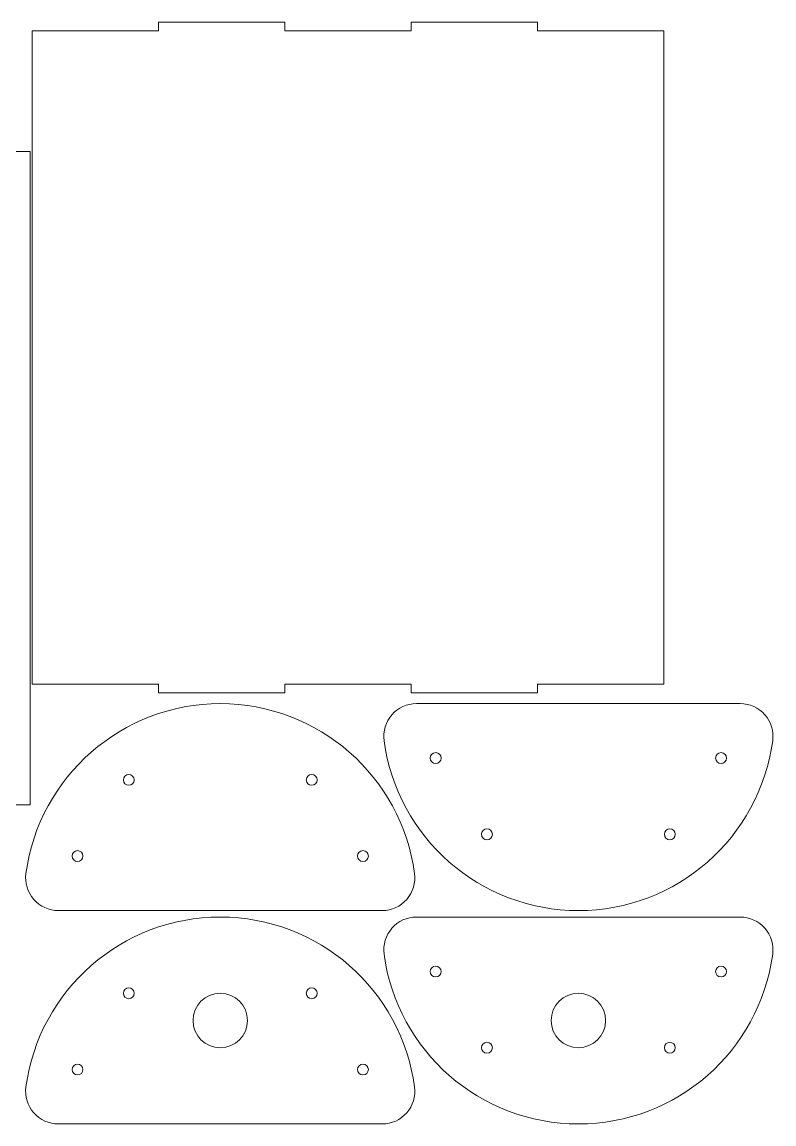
# Model space of a CAD drawing. Header units: millimetres. Extents: x -788 to 788, y -1290 to 1290.
# Drawn here: x 418 to 763, y 150 to 656 of the extents above; entities that cross this region are included whole.
import ezdxf

# ---------------------------------------------------------------- set-up
doc = ezdxf.new("R2010")
doc.units = ezdxf.units.MM
doc.header["$MEASUREMENT"] = 0
doc.layers.add('Camada 1', color=7, linetype='Continuous')

msp = doc.modelspace()

# ---------------------------------------------------------------- linework, layer by layer
at = {"layer": 'Camada 1', "color": 250, "lineweight": 20}
for points, knots in [([(654.5537, 352.0934), (654.5537, 352.0934), (712.5537, 352.0934), (712.5537, 352.0934), (712.5537, 352.0934), (712.5537, 352.0934), (712.5537, 652.0934), (712.5537, 652.0934), (712.5537, 652.0934), (712.5537, 652.0934), (654.5537, 652.0934), (654.5537, 652.0934), (654.5537, 652.0934), (654.5537, 652.0934), (654.5537, 656.0934), (654.5537, 656.0934), (654.5537, 656.0934), (654.5537, 656.0934), (596.5537, 656.0934), (596.5537, 656.0934), (596.5537, 656.0934), (596.5537, 656.0934), (596.5537, 652.0934), (596.5537, 652.0934), (596.5537, 652.0934), (596.5537, 652.0934), (538.5537, 652.0934), (538.5537, 652.0934), (538.5537, 652.0934), (538.5537, 652.0934), (538.5537, 656.0934), (538.5537, 656.0934), (538.5537, 656.0934), (538.5537, 656.0934), (480.5537, 656.0934), (480.5537, 656.0934), (480.5537, 656.0934), (480.5537, 656.0934), (480.5537, 652.0934), (480.5537, 652.0934), (480.5537, 652.0934), (480.5537, 652.0934), (422.5537, 652.0934), (422.5537, 652.0934), (422.5537, 652.0934), (422.5537, 652.0934), (422.5537, 352.0934), (422.5537, 352.0934), (422.5537, 352.0934), (422.5537, 352.0934), (480.5537, 352.0934), (480.5537, 352.0934), (480.5537, 352.0934), (480.5537, 352.0934), (480.5537, 348.0934), (480.5537, 348.0934), (480.5537, 348.0934), (480.5537, 348.0934), (538.5537, 348.0934), (538.5537, 348.0934), (538.5537, 348.0934), (538.5537, 348.0934), (538.5537, 352.0934), (538.5537, 352.0934), (538.5537, 352.0934), (538.5537, 352.0934), (596.5537, 352.0934), (596.5537, 352.0934), (596.5537, 352.0934), (596.5537, 352.0934), (596.5537, 348.0934), (596.5537, 348.0934), (596.5537, 348.0934), (596.5537, 348.0934), (654.5537, 348.0934), (654.5537, 348.0934), (654.5537, 348.0934), (654.5537, 348.0934), (654.5537, 352.0934), (654.5537, 352.0934)], [0, 0, 0, 0, 0.04761905, 0.04761905, 0.04761905, 0.04761905, 0.0952381, 0.0952381, 0.0952381, 0.0952381, 0.14285714, 0.14285714, 0.14285714, 0.14285714, 0.19047619, 0.19047619, 0.19047619, 0.19047619, 0.23809524, 0.23809524, 0.23809524, 0.23809524, 0.28571429, 0.28571429, 0.28571429, 0.28571429, 0.33333333, 0.33333333, 0.33333333, 0.33333333, 0.38095238, 0.38095238, 0.38095238, 0.38095238, 0.42857143, 0.42857143, 0.42857143, 0.42857143, 0.47619048, 0.47619048, 0.47619048, 0.47619048, 0.52380952, 0.52380952, 0.52380952, 0.52380952, 0.57142857, 0.57142857, 0.57142857, 0.57142857, 0.61904762, 0.61904762, 0.61904762, 0.61904762, 0.66666667, 0.66666667, 0.66666667, 0.66666667, 0.71428571, 0.71428571, 0.71428571, 0.71428571, 0.76190476, 0.76190476, 0.76190476, 0.76190476, 0.80952381, 0.80952381, 0.80952381, 0.80952381, 0.85714286, 0.85714286, 0.85714286, 0.85714286, 0.9047619, 0.9047619, 0.9047619, 0.9047619, 1, 1, 1, 1]), ([(129.5537, 596.6712), (129.5537, 596.6712), (129.5537, 296.6712), (129.5537, 296.6712), (129.5537, 296.6712), (129.5537, 296.6712), (421.5537, 296.6712), (421.5537, 296.6712), (421.5537, 296.6712), (421.5537, 296.6712), (421.5537, 596.6712), (421.5537, 596.6712), (421.5537, 596.6712), (421.5537, 596.6712), (129.5537, 596.6712), (129.5537, 596.6712)], [0, 0, 0, 0, 0.2, 0.2, 0.2, 0.2, 0.4, 0.4, 0.4, 0.4, 0.6, 0.6, 0.6, 0.6, 1, 1, 1, 1]), ([(434.54, 248.0934), (434.54, 248.0934), (583.2006, 248.0934), (583.2006, 248.0934), (583.2006, 248.0934), (587.5276, 248.0934), (591.6439, 249.9619), (594.4922, 253.2192), (594.4922, 253.2192), (597.3406, 256.4764), (598.6436, 260.805), (598.0667, 265.0934), (598.0667, 265.0934), (592.0577, 309.7588), (553.9381, 343.0934), (508.8703, 343.0934), (508.8703, 343.0934), (463.8025, 343.0934), (425.6829, 309.7588), (419.6739, 265.0934), (419.6739, 265.0934), (419.097, 260.8051), (420.4, 256.4765), (423.2483, 253.2192), (423.2483, 253.2192), (426.0967, 249.962), (430.2129, 248.0934), (434.54, 248.0934)], [0, 0, 0, 0, 0.125, 0.125, 0.125, 0.125, 0.25, 0.25, 0.25, 0.25, 0.375, 0.375, 0.375, 0.375, 0.5, 0.5, 0.5, 0.5, 0.625, 0.625, 0.625, 0.625, 0.75, 0.75, 0.75, 0.75, 1, 1, 1, 1]), ([(747.5942, 343.0934), (747.5942, 343.0934), (598.9336, 343.0934), (598.9336, 343.0934), (598.9336, 343.0934), (594.6066, 343.0934), (590.4903, 341.2249), (587.642, 337.9676), (587.642, 337.9676), (584.7936, 334.7104), (583.4906, 330.3818), (584.0675, 326.0934), (584.0675, 326.0934), (590.0765, 281.428), (628.1961, 248.0934), (673.2639, 248.0934), (673.2639, 248.0934), (718.3317, 248.0934), (756.4513, 281.428), (762.4603, 326.0934), (762.4603, 326.0934), (763.0372, 330.3817), (761.7342, 334.7103), (758.8859, 337.9676), (758.8859, 337.9676), (756.0375, 341.2248), (751.9213, 343.0934), (747.5942, 343.0934)], [0, 0, 0, 0, 0.125, 0.125, 0.125, 0.125, 0.25, 0.25, 0.25, 0.25, 0.375, 0.375, 0.375, 0.375, 0.5, 0.5, 0.5, 0.5, 0.625, 0.625, 0.625, 0.625, 0.75, 0.75, 0.75, 0.75, 1, 1, 1, 1]), ([(607.7529, 320.5934), (609.1336, 320.5934), (610.2529, 319.4741), (610.2529, 318.0934), (610.2529, 318.0934), (610.2529, 316.7127), (609.1336, 315.5934), (607.7529, 315.5934), (607.7529, 315.5934), (606.3722, 315.5934), (605.2529, 316.7127), (605.2529, 318.0934), (605.2529, 318.0934), (605.2529, 319.4741), (606.3722, 320.5934), (607.7529, 320.5934)], [0, 0, 0, 0, 0.2, 0.2, 0.2, 0.2, 0.4, 0.4, 0.4, 0.4, 0.6, 0.6, 0.6, 0.6, 1, 1, 1, 1]), ([(738.7749, 315.5934), (737.3942, 315.5934), (736.2749, 316.7127), (736.2749, 318.0934), (736.2749, 318.0934), (736.2749, 319.4741), (737.3942, 320.5934), (738.7749, 320.5934), (738.7749, 320.5934), (740.1556, 320.5934), (741.2749, 319.4741), (741.2749, 318.0934), (741.2749, 318.0934), (741.2749, 316.7127), (740.1556, 315.5934), (738.7749, 315.5934)], [0, 0, 0, 0, 0.2, 0.2, 0.2, 0.2, 0.4, 0.4, 0.4, 0.4, 0.6, 0.6, 0.6, 0.6, 1, 1, 1, 1]), ([(469.3946, 308.0934), (469.3946, 306.7127), (468.2753, 305.5934), (466.8946, 305.5934), (466.8946, 305.5934), (465.5139, 305.5934), (464.3946, 306.7127), (464.3946, 308.0934), (464.3946, 308.0934), (464.3946, 309.4741), (465.5139, 310.5934), (466.8946, 310.5934), (466.8946, 310.5934), (468.2753, 310.5934), (469.3946, 309.4741), (469.3946, 308.0934)], [0, 0, 0, 0, 0.2, 0.2, 0.2, 0.2, 0.4, 0.4, 0.4, 0.4, 0.6, 0.6, 0.6, 0.6, 1, 1, 1, 1]), ([(550.846, 305.5934), (549.4653, 305.5934), (548.346, 306.7127), (548.346, 308.0934), (548.346, 308.0934), (548.346, 309.4741), (549.4653, 310.5934), (550.846, 310.5934), (550.846, 310.5934), (552.2267, 310.5934), (553.346, 309.4741), (553.346, 308.0934), (553.346, 308.0934), (553.346, 306.7127), (552.2267, 305.5934), (550.846, 305.5934)], [0, 0, 0, 0, 0.2, 0.2, 0.2, 0.2, 0.4, 0.4, 0.4, 0.4, 0.6, 0.6, 0.6, 0.6, 1, 1, 1, 1]), ([(631.2882, 285.5934), (632.6689, 285.5934), (633.7882, 284.4741), (633.7882, 283.0934), (633.7882, 283.0934), (633.7882, 281.7127), (632.6689, 280.5934), (631.2882, 280.5934), (631.2882, 280.5934), (629.9075, 280.5934), (628.7882, 281.7127), (628.7882, 283.0934), (628.7882, 283.0934), (628.7882, 284.4741), (629.9075, 285.5934), (631.2882, 285.5934)], [0, 0, 0, 0, 0.2, 0.2, 0.2, 0.2, 0.4, 0.4, 0.4, 0.4, 0.6, 0.6, 0.6, 0.6, 1, 1, 1, 1]), ([(712.7396, 283.0934), (712.7396, 284.4741), (713.8589, 285.5934), (715.2396, 285.5934), (715.2396, 285.5934), (716.6203, 285.5934), (717.7396, 284.4741), (717.7396, 283.0934), (717.7396, 283.0934), (717.7396, 281.7127), (716.6203, 280.5934), (715.2396, 280.5934), (715.2396, 280.5934), (713.8589, 280.5934), (712.7396, 281.7127), (712.7396, 283.0934)], [0, 0, 0, 0, 0.2, 0.2, 0.2, 0.2, 0.4, 0.4, 0.4, 0.4, 0.6, 0.6, 0.6, 0.6, 1, 1, 1, 1]), ([(443.3593, 275.5934), (444.74, 275.5934), (445.8593, 274.4741), (445.8593, 273.0934), (445.8593, 273.0934), (445.8593, 271.7127), (444.74, 270.5934), (443.3593, 270.5934), (443.3593, 270.5934), (441.9786, 270.5934), (440.8593, 271.7127), (440.8593, 273.0934), (440.8593, 273.0934), (440.8593, 274.4741), (441.9786, 275.5934), (443.3593, 275.5934)], [0, 0, 0, 0, 0.2, 0.2, 0.2, 0.2, 0.4, 0.4, 0.4, 0.4, 0.6, 0.6, 0.6, 0.6, 1, 1, 1, 1]), ([(574.3813, 270.5934), (573.0006, 270.5934), (571.8813, 271.7127), (571.8813, 273.0934), (571.8813, 273.0934), (571.8813, 274.4741), (573.0006, 275.5934), (574.3813, 275.5934), (574.3813, 275.5934), (575.762, 275.5934), (576.8813, 274.4741), (576.8813, 273.0934), (576.8813, 273.0934), (576.8813, 271.7127), (575.762, 270.5934), (574.3813, 270.5934)], [0, 0, 0, 0, 0.2, 0.2, 0.2, 0.2, 0.4, 0.4, 0.4, 0.4, 0.6, 0.6, 0.6, 0.6, 1, 1, 1, 1]), ([(434.54, 150.0934), (434.54, 150.0934), (583.2006, 150.0934), (583.2006, 150.0934), (583.2006, 150.0934), (587.5276, 150.0934), (591.6439, 151.9619), (594.4922, 155.2192), (594.4922, 155.2192), (597.3406, 158.4764), (598.6436, 162.805), (598.0667, 167.0934), (598.0667, 167.0934), (592.0577, 211.7588), (553.9381, 245.0934), (508.8703, 245.0934), (508.8703, 245.0934), (463.8025, 245.0934), (425.6829, 211.7588), (419.6739, 167.0934), (419.6739, 167.0934), (419.097, 162.8051), (420.4, 158.4765), (423.2483, 155.2192), (423.2483, 155.2192), (426.0967, 151.962), (430.2129, 150.0934), (434.54, 150.0934)], [0, 0, 0, 0, 0.125, 0.125, 0.125, 0.125, 0.25, 0.25, 0.25, 0.25, 0.375, 0.375, 0.375, 0.375, 0.5, 0.5, 0.5, 0.5, 0.625, 0.625, 0.625, 0.625, 0.75, 0.75, 0.75, 0.75, 1, 1, 1, 1]), ([(747.5942, 245.0934), (747.5942, 245.0934), (598.9336, 245.0934), (598.9336, 245.0934), (598.9336, 245.0934), (594.6066, 245.0934), (590.4903, 243.2249), (587.642, 239.9676), (587.642, 239.9676), (584.7936, 236.7104), (583.4906, 232.3818), (584.0675, 228.0934), (584.0675, 228.0934), (590.0765, 183.428), (628.1961, 150.0934), (673.2639, 150.0934), (673.2639, 150.0934), (718.3317, 150.0934), (756.4513, 183.428), (762.4603, 228.0934), (762.4603, 228.0934), (763.0372, 232.3817), (761.7342, 236.7103), (758.8859, 239.9676), (758.8859, 239.9676), (756.0375, 243.2248), (751.9213, 245.0934), (747.5942, 245.0934)], [0, 0, 0, 0, 0.125, 0.125, 0.125, 0.125, 0.25, 0.25, 0.25, 0.25, 0.375, 0.375, 0.375, 0.375, 0.5, 0.5, 0.5, 0.5, 0.625, 0.625, 0.625, 0.625, 0.75, 0.75, 0.75, 0.75, 1, 1, 1, 1]), ([(607.7529, 222.5934), (609.1336, 222.5934), (610.2529, 221.4741), (610.2529, 220.0934), (610.2529, 220.0934), (610.2529, 218.7127), (609.1336, 217.5934), (607.7529, 217.5934), (607.7529, 217.5934), (606.3722, 217.5934), (605.2529, 218.7127), (605.2529, 220.0934), (605.2529, 220.0934), (605.2529, 221.4741), (606.3722, 222.5934), (607.7529, 222.5934)], [0, 0, 0, 0, 0.2, 0.2, 0.2, 0.2, 0.4, 0.4, 0.4, 0.4, 0.6, 0.6, 0.6, 0.6, 1, 1, 1, 1]), ([(738.7749, 217.5934), (737.3942, 217.5934), (736.2749, 218.7127), (736.2749, 220.0934), (736.2749, 220.0934), (736.2749, 221.4741), (737.3942, 222.5934), (738.7749, 222.5934), (738.7749, 222.5934), (740.1556, 222.5934), (741.2749, 221.4741), (741.2749, 220.0934), (741.2749, 220.0934), (741.2749, 218.7127), (740.1556, 217.5934), (738.7749, 217.5934)], [0, 0, 0, 0, 0.2, 0.2, 0.2, 0.2, 0.4, 0.4, 0.4, 0.4, 0.6, 0.6, 0.6, 0.6, 1, 1, 1, 1]), ([(469.3946, 210.0934), (469.3946, 208.7127), (468.2753, 207.5934), (466.8946, 207.5934), (466.8946, 207.5934), (465.5139, 207.5934), (464.3946, 208.7127), (464.3946, 210.0934), (464.3946, 210.0934), (464.3946, 211.4741), (465.5139, 212.5934), (466.8946, 212.5934), (466.8946, 212.5934), (468.2753, 212.5934), (469.3946, 211.4741), (469.3946, 210.0934)], [0, 0, 0, 0, 0.2, 0.2, 0.2, 0.2, 0.4, 0.4, 0.4, 0.4, 0.6, 0.6, 0.6, 0.6, 1, 1, 1, 1]), ([(550.846, 207.5934), (549.4653, 207.5934), (548.346, 208.7127), (548.346, 210.0934), (548.346, 210.0934), (548.346, 211.4741), (549.4653, 212.5934), (550.846, 212.5934), (550.846, 212.5934), (552.2267, 212.5934), (553.346, 211.4741), (553.346, 210.0934), (553.346, 210.0934), (553.346, 208.7127), (552.2267, 207.5934), (550.846, 207.5934)], [0, 0, 0, 0, 0.2, 0.2, 0.2, 0.2, 0.4, 0.4, 0.4, 0.4, 0.6, 0.6, 0.6, 0.6, 1, 1, 1, 1]), ([(508.8703, 185.0934), (501.9668, 185.0934), (496.3703, 190.6899), (496.3703, 197.5934), (496.3703, 197.5934), (496.3703, 204.4969), (501.9668, 210.0934), (508.8703, 210.0934), (508.8703, 210.0934), (515.7738, 210.0934), (521.3703, 204.4969), (521.3703, 197.5934), (521.3703, 197.5934), (521.3703, 190.6899), (515.7738, 185.0934), (508.8703, 185.0934)], [0, 0, 0, 0, 0.2, 0.2, 0.2, 0.2, 0.4, 0.4, 0.4, 0.4, 0.6, 0.6, 0.6, 0.6, 1, 1, 1, 1]), ([(673.2639, 210.0934), (680.1674, 210.0934), (685.7639, 204.4969), (685.7639, 197.5934), (685.7639, 197.5934), (685.7639, 190.6899), (680.1674, 185.0934), (673.2639, 185.0934), (673.2639, 185.0934), (666.3604, 185.0934), (660.7639, 190.6899), (660.7639, 197.5934), (660.7639, 197.5934), (660.7639, 204.4969), (666.3604, 210.0934), (673.2639, 210.0934)], [0, 0, 0, 0, 0.2, 0.2, 0.2, 0.2, 0.4, 0.4, 0.4, 0.4, 0.6, 0.6, 0.6, 0.6, 1, 1, 1, 1]), ([(631.2882, 187.5934), (632.6689, 187.5934), (633.7882, 186.4741), (633.7882, 185.0934), (633.7882, 185.0934), (633.7882, 183.7127), (632.6689, 182.5934), (631.2882, 182.5934), (631.2882, 182.5934), (629.9075, 182.5934), (628.7882, 183.7127), (628.7882, 185.0934), (628.7882, 185.0934), (628.7882, 186.4741), (629.9075, 187.5934), (631.2882, 187.5934)], [0, 0, 0, 0, 0.2, 0.2, 0.2, 0.2, 0.4, 0.4, 0.4, 0.4, 0.6, 0.6, 0.6, 0.6, 1, 1, 1, 1]), ([(712.7396, 185.0934), (712.7396, 186.4741), (713.8589, 187.5934), (715.2396, 187.5934), (715.2396, 187.5934), (716.6203, 187.5934), (717.7396, 186.4741), (717.7396, 185.0934), (717.7396, 185.0934), (717.7396, 183.7127), (716.6203, 182.5934), (715.2396, 182.5934), (715.2396, 182.5934), (713.8589, 182.5934), (712.7396, 183.7127), (712.7396, 185.0934)], [0, 0, 0, 0, 0.2, 0.2, 0.2, 0.2, 0.4, 0.4, 0.4, 0.4, 0.6, 0.6, 0.6, 0.6, 1, 1, 1, 1]), ([(443.3593, 177.5934), (444.74, 177.5934), (445.8593, 176.4741), (445.8593, 175.0934), (445.8593, 175.0934), (445.8593, 173.7127), (444.74, 172.5934), (443.3593, 172.5934), (443.3593, 172.5934), (441.9786, 172.5934), (440.8593, 173.7127), (440.8593, 175.0934), (440.8593, 175.0934), (440.8593, 176.4741), (441.9786, 177.5934), (443.3593, 177.5934)], [0, 0, 0, 0, 0.2, 0.2, 0.2, 0.2, 0.4, 0.4, 0.4, 0.4, 0.6, 0.6, 0.6, 0.6, 1, 1, 1, 1]), ([(574.3813, 172.5934), (573.0006, 172.5934), (571.8813, 173.7127), (571.8813, 175.0934), (571.8813, 175.0934), (571.8813, 176.4741), (573.0006, 177.5934), (574.3813, 177.5934), (574.3813, 177.5934), (575.762, 177.5934), (576.8813, 176.4741), (576.8813, 175.0934), (576.8813, 175.0934), (576.8813, 173.7127), (575.762, 172.5934), (574.3813, 172.5934)], [0, 0, 0, 0, 0.2, 0.2, 0.2, 0.2, 0.4, 0.4, 0.4, 0.4, 0.6, 0.6, 0.6, 0.6, 1, 1, 1, 1])]:
    msp.add_open_spline(points, degree=3, knots=knots, dxfattribs=at)

doc.saveas('drawing.dxf')
